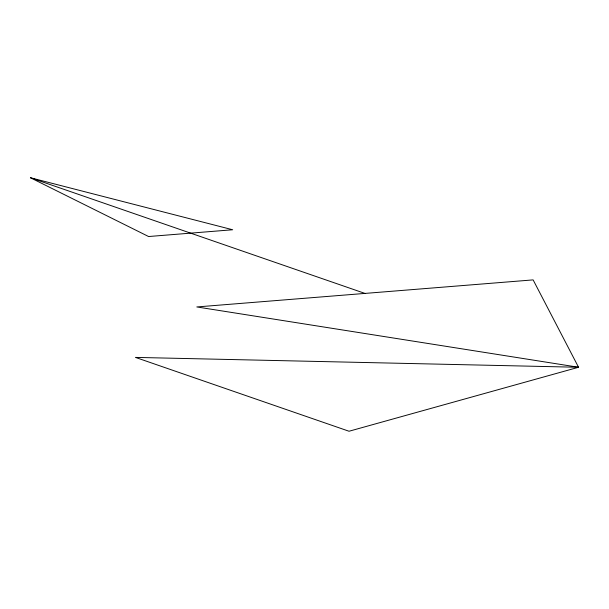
<?xml version="1.0" encoding="UTF-8"?>
<svg xmlns="http://www.w3.org/2000/svg" width="609" height="609" viewBox="0 0 609 609"><rect width="100%" height="100%" fill="white"/><g stroke="black" fill="none" stroke-linecap="round" stroke-linejoin="round"><path stroke-width="0.91" d="M30.45 177.759L232.676 229.76L148.596 236.528L30.45 177.759L364.966 293.416M578.55 367.265L349.033 431.241L135.449 357.399L578.55 367.265L533.126 279.889L196.814 306.944L578.55 367.265"/></g></svg>
